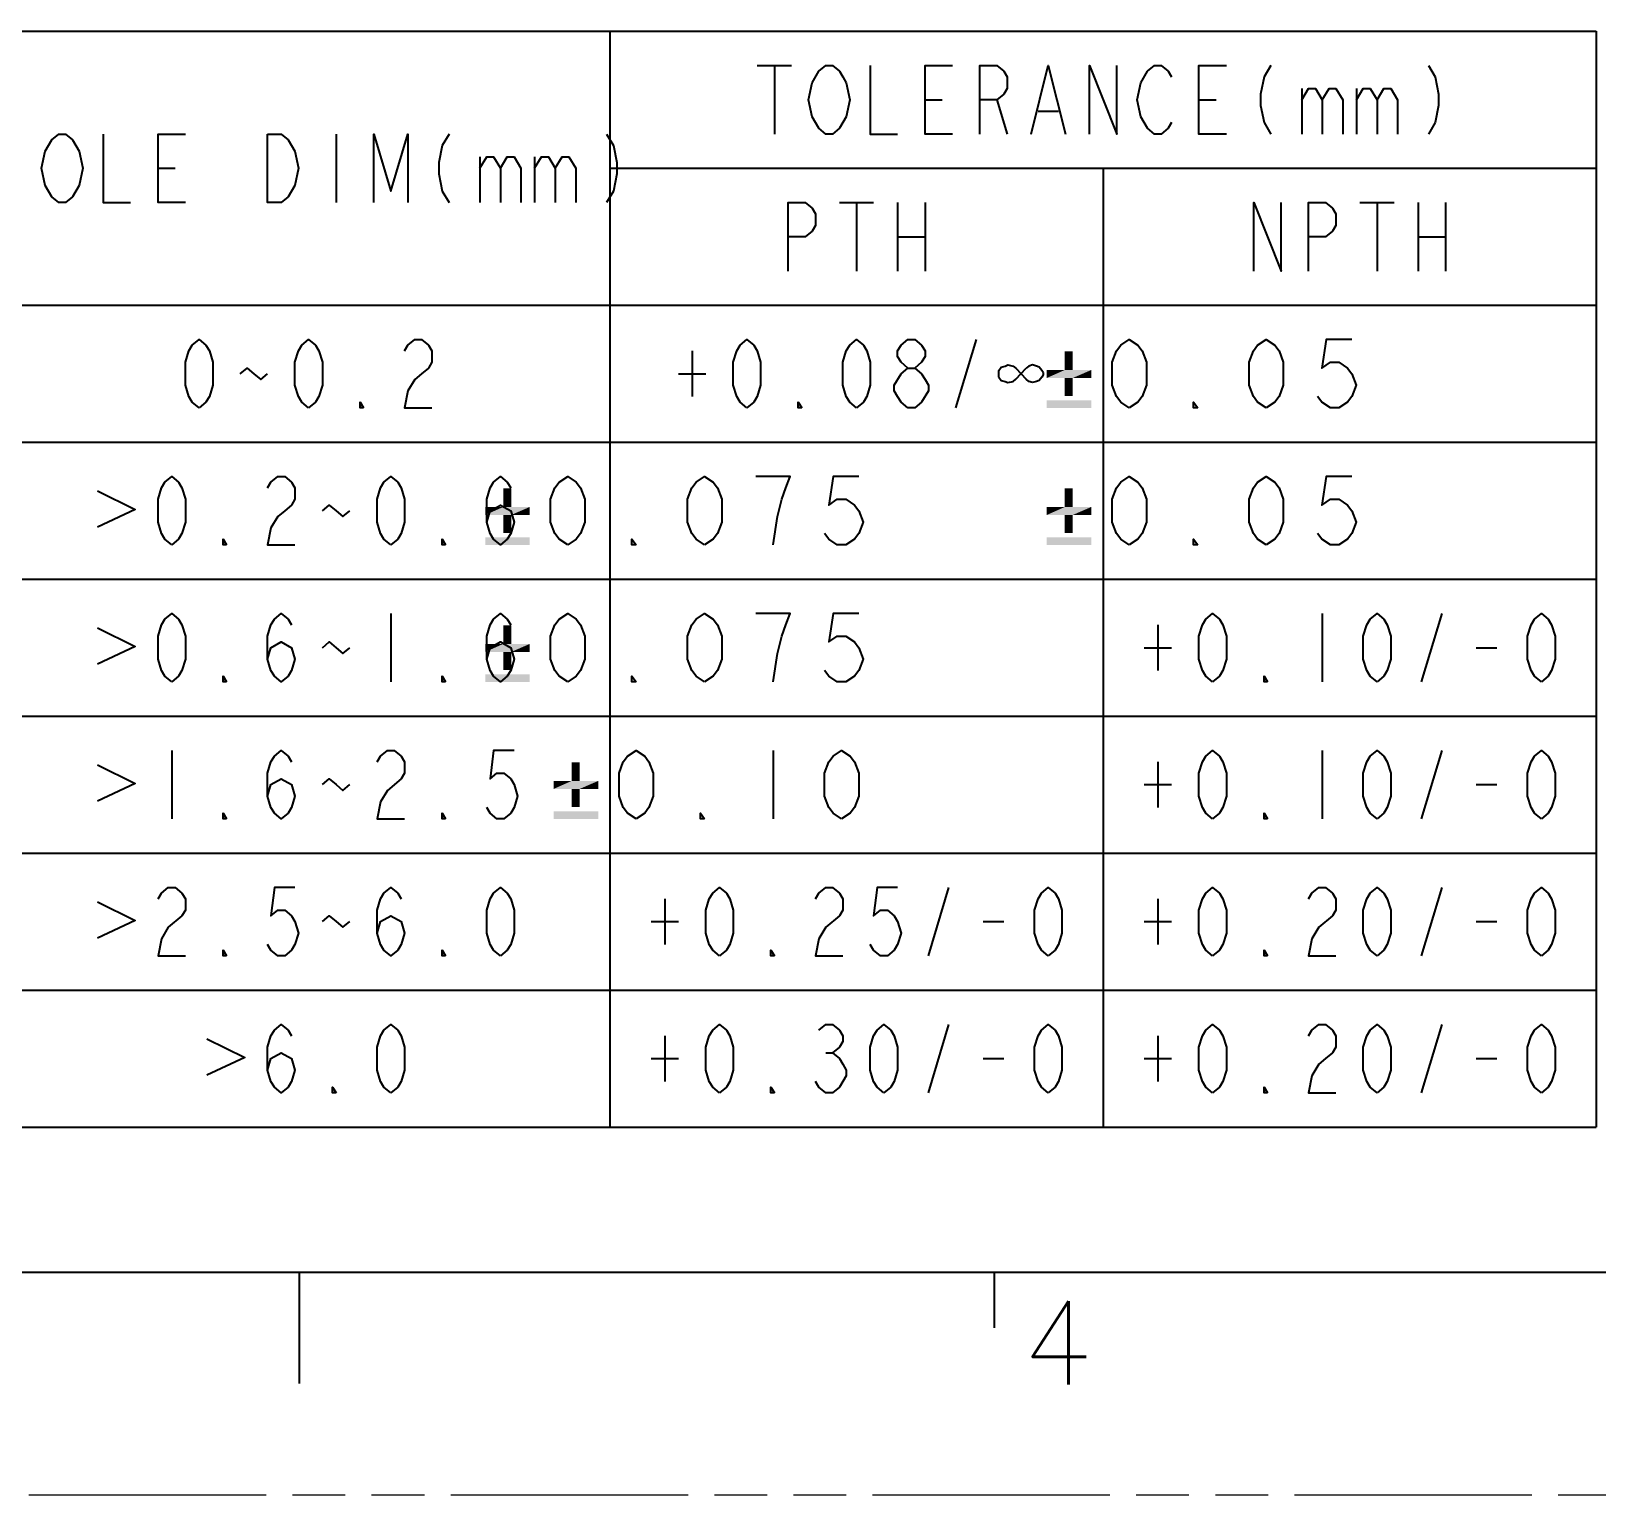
# Model space of a CAD drawing. Header units: millimetres. Extents: x 7 to 507, y -14 to 339.
# Drawn here: x 192.3 to 260.8, y -14.1 to 50 of the extents above; entities that cross this region are included whole.
import ezdxf

# ---------------------------------------------------------------- set-up
doc = ezdxf.new("R2010")
doc.units = ezdxf.units.MM
doc.header["$LTSCALE"] = 23.1
doc.linetypes.add('PHANTOM', pattern=[0.8, 0.45, -0.05, 0.1, -0.05, 0.1, -0.05])
doc.layers.get('0').update_dxf_attribs({"linetype": 'CONTINUOUS'})
doc.layers.add('0PAPERF', color=2, linetype='PHANTOM', lineweight=9, plot=False)
doc.styles.add('SIMPLEX', font='simplex.shx')

msp = doc.modelspace()

# ---------------------------------------------------------------- linework, layer by layer
at = {"color": 2}
for p, q in [((124.0115, 50.0081), (260.8115, 50.0081)), ((217.6115, 50.0081), (217.6115, 2.0081)), ((260.8115, 50.0081), (260.8115, 2.0081)), ((260.8115, 50.0081), (260.8119, 2.0101)), ((224.0615, 48.5081), (225.5615, 48.5081)), ((224.8115, 48.5081), (224.8115, 45.5081)), ((247.9115, 47.5081), (247.9115, 45.5081)), ((250.3115, 47.5081), (250.3115, 45.5081)), ((231.4115, 47.0081), (232.1615, 47.0081)), ((234.5615, 47.0081), (235.0115, 45.5081)), ((243.4115, 47.0081), (244.1615, 47.0081)), ((236.3615, 46.5081), (237.2615, 46.5081)), ((205.6115, 45.5081), (205.6115, 42.5081)), ((197.8115, 44.0081), (198.5615, 44.0081)), ((211.9115, 44.5081), (211.9115, 42.5081)), ((214.3115, 44.5081), (214.3115, 42.5081)), ((217.6115, 44.0081), (260.8115, 44.0081)), ((239.2115, 44.0081), (239.2115, 2.0081)), ((227.6615, 42.5081), (229.1615, 42.5081)), ((228.4115, 42.5081), (228.4115, 39.5081)), ((230.2115, 42.5081), (230.2115, 39.5081)), ((231.4115, 42.5081), (231.4115, 39.5081)), ((250.4615, 42.5081), (251.9615, 42.5081)), ((251.2115, 42.5081), (251.2115, 39.5081)), ((253.0115, 42.5081), (253.0115, 39.5081)), ((254.2115, 42.5081), (254.2115, 39.5081)), ((230.2115, 41.0081), (231.4115, 41.0081)), ((253.0115, 41.0081), (254.2115, 41.0081)), ((124.0115, 38.0081), (260.8115, 38.0081)), ((232.7615, 33.5081), (233.6615, 36.5081)), ((221.2115, 36.0081), (221.2115, 34.0081)), ((220.6115, 35.0081), (221.8115, 35.0081)), ((235.2686, 35.3468), (235.3829, 35.25)), ((235.3829, 35.25), (235.8401, 34.7661)), ((235.3829, 34.7661), (235.8401, 35.25)), ((236.4115, 35.2984), (236.2972, 35.3468)), ((236.5829, 35.0565), (236.5829, 34.9597)), ((235.9543, 34.6694), (235.8401, 34.7661)), ((236.1258, 34.621), (235.9543, 34.6694)), ((236.2972, 34.6694), (236.1258, 34.621)), ((236.4115, 34.7177), (236.2972, 34.6694)), ((236.5258, 34.8629), (236.4115, 34.7177)), ((236.5829, 34.9597), (236.5258, 34.8629)), ((124.0115, 32.0081), (260.8115, 32.0081)), ((124.0115, 26.0081), (260.8115, 26.0081)), ((208.0115, 24.5081), (208.0115, 21.5081)), ((241.6115, 24.0081), (241.6115, 22.0081)), ((248.8115, 24.5081), (248.8115, 21.5081)), ((253.1615, 21.5081), (254.0615, 24.5081)), ((241.0115, 23.0081), (242.2115, 23.0081)), ((255.5615, 23.0081), (256.4615, 23.0081)), ((124.0115, 20.0081), (260.8115, 20.0081)), ((198.4115, 18.5081), (198.4115, 15.5081)), ((224.7576, 18.5081), (224.7576, 15.5081)), ((241.6115, 18.0081), (241.6115, 16.0081)), ((248.8115, 18.5081), (248.8115, 15.5081)), ((253.1615, 15.5081), (254.0615, 18.5081)), ((241.0115, 17.0081), (242.2115, 17.0081)), ((255.5615, 17.0081), (256.4615, 17.0081)), ((124.0115, 14.0081), (260.8115, 14.0081)), ((231.5615, 9.5081), (232.4615, 12.5081)), ((253.1615, 9.5081), (254.0615, 12.5081)), ((220.0115, 12.0081), (220.0115, 10.0081)), ((241.6115, 12.0081), (241.6115, 10.0081)), ((219.4115, 11.0081), (220.6115, 11.0081)), ((233.9615, 11.0081), (234.8615, 11.0081)), ((241.0115, 11.0081), (242.2115, 11.0081)), ((255.5615, 11.0081), (256.4615, 11.0081)), ((124.0115, 8.0081), (260.8115, 8.0081)), ((231.5615, 3.5081), (232.4615, 6.5081)), ((253.1615, 3.5081), (254.0615, 6.5081)), ((220.0115, 6.0081), (220.0115, 4.0081)), ((241.6115, 6.0081), (241.6115, 4.0081)), ((219.4115, 5.0081), (220.6115, 5.0081)), ((227.0615, 5.2581), (227.3615, 5.2581)), ((233.9615, 5.0081), (234.8615, 5.0081)), ((241.0115, 5.0081), (242.2115, 5.0081)), ((255.5615, 5.0081), (256.4615, 5.0081)), ((124.0115, 2.0081), (260.8115, 2.0081)), ((122.4554, -4.3541), (266.0954, -4.3541))]:
    msp.add_line(p, q, dxfattribs=at)
at = {"color": 7}
msp.add_line((260.8099, 44.0098), (260.8099, 2.0098), dxfattribs=at)
for p, q in [((21.3585, -4.3541), (491.3508, -4.3541)), ((203.998, -4.3541), (203.998, -9.2245)), ((234.4379, -4.3541), (234.4379, -6.7893))]:
    msp.add_line(p, q)
at = {"color": 2}
for points in [[(226.4615, 47.7581), (226.7615, 48.2581), (227.0615, 48.5081), (227.3615, 48.5081), (227.6615, 48.2581), (227.8115, 48.0081), (227.9615, 47.7581), (228.1115, 47.0081), (227.9615, 46.2581)], [(229.0115, 48.5081), (229.0115, 45.5081), (230.2115, 45.5081)], [(232.6115, 45.5081), (231.4115, 45.5081), (231.4115, 48.5081), (232.6115, 48.5081)], [(233.8115, 45.5081), (233.8115, 48.5081), (234.5615, 48.5081), (234.8615, 48.2581), (235.0115, 48.0081), (235.0115, 47.5081), (234.8615, 47.2581), (234.5615, 47.0081), (233.8115, 47.0081)], [(236.0615, 45.5081), (236.8115, 48.5081), (237.5615, 45.5081)], [(238.6115, 45.5081), (238.6115, 48.5081), (239.8115, 45.5081), (239.8115, 48.5081)], [(242.2115, 46.0081), (242.0615, 45.7581), (241.7615, 45.5081), (241.4615, 45.5081), (241.1615, 45.7581), (241.0115, 46.0081), (240.8615, 46.2581), (240.7115, 47.0081), (240.8615, 47.7581), (241.1615, 48.2581)], [(241.1615, 48.2581), (241.4615, 48.5081), (241.7615, 48.5081), (242.0615, 48.2581), (242.2115, 48.0081)], [(244.6115, 45.5081), (243.4115, 45.5081), (243.4115, 48.5081), (244.6115, 48.5081)], [(246.5615, 48.5081), (246.2615, 48.0081), (246.1115, 47.2581), (246.1115, 46.7581), (246.2615, 46.0081), (246.5615, 45.5081)], [(253.4615, 48.5081), (253.7615, 48.0081), (253.9115, 47.2581), (253.9115, 46.7581), (253.7615, 46.0081), (253.4615, 45.5081)], [(227.9615, 46.2581), (227.6615, 45.7581), (227.3615, 45.5081), (227.0615, 45.5081), (226.7615, 45.7581), (226.6115, 46.0081), (226.4615, 46.2581), (226.3115, 47.0081), (226.4615, 47.7581)], [(247.9115, 47.0081), (248.2115, 47.5081), (248.5115, 47.5081), (248.8115, 47.0081), (248.8115, 45.5081)], [(248.8115, 47.0081), (249.1115, 47.5081), (249.4115, 47.5081), (249.7115, 47.0081), (249.7115, 45.5081)], [(250.3115, 47.0081), (250.6115, 47.5081), (250.9115, 47.5081), (251.2115, 47.0081), (251.2115, 45.5081)], [(251.2115, 47.0081), (251.5115, 47.5081), (251.8115, 47.5081), (252.1115, 47.0081), (252.1115, 45.5081)], [(194.2115, 43.0081), (194.0615, 42.7581), (193.7615, 42.5081), (193.4615, 42.5081), (193.1615, 42.7581), (193.0115, 43.0081), (192.8615, 43.2581), (192.7115, 44.0081), (192.8615, 44.7581), (193.0115, 45.0081), (193.1615, 45.2581), (193.4615, 45.5081), (193.7615, 45.5081), (194.0615, 45.2581), (194.2115, 45.0081), (194.3615, 44.7581), (194.5115, 44.0081), (194.3615, 43.2581), (194.2115, 43.0081)], [(195.4115, 45.5081), (195.4115, 42.5081), (196.6115, 42.5081)], [(199.0115, 42.5081), (197.8115, 42.5081), (197.8115, 45.5081), (199.0115, 45.5081)], [(202.6115, 45.5081), (203.2115, 45.5081), (203.5115, 45.2581), (203.6615, 45.0081), (203.8115, 44.7581), (203.9615, 44.0081), (203.8115, 43.2581)], [(203.8115, 43.2581), (203.5115, 42.7581), (203.2115, 42.5081), (202.6115, 42.5081), (202.6115, 45.5081)], [(207.2615, 42.5081), (207.2615, 45.5081), (208.0115, 43.0081), (208.7615, 45.5081), (208.7615, 42.5081)], [(210.5615, 45.5081), (210.2615, 45.0081), (210.1115, 44.2581), (210.1115, 43.7581), (210.2615, 43.0081), (210.5615, 42.5081)], [(217.4615, 45.5081), (217.7615, 45.0081), (217.9115, 44.2581), (217.9115, 43.7581), (217.7615, 43.0081), (217.4615, 42.5081)], [(211.9115, 44.0081), (212.2115, 44.5081), (212.5115, 44.5081), (212.8115, 44.0081), (212.8115, 42.5081)], [(212.8115, 44.0081), (213.1115, 44.5081), (213.4115, 44.5081), (213.7115, 44.0081), (213.7115, 42.5081)], [(214.3115, 44.0081), (214.6115, 44.5081), (214.9115, 44.5081), (215.2115, 44.0081), (215.2115, 42.5081)], [(215.2115, 44.0081), (215.5115, 44.5081), (215.8115, 44.5081), (216.1115, 44.0081), (216.1115, 42.5081)], [(225.4115, 39.5081), (225.4115, 42.5081), (226.1615, 42.5081), (226.4615, 42.2581), (226.6115, 42.0081), (226.6115, 41.5081), (226.4615, 41.2581), (226.1615, 41.0081), (225.4115, 41.0081)], [(245.8115, 39.5081), (245.8115, 42.5081), (247.0115, 39.5081), (247.0115, 42.5081)], [(248.2115, 39.5081), (248.2115, 42.5081), (248.9615, 42.5081), (249.2615, 42.2581), (249.4115, 42.0081), (249.4115, 41.5081), (249.2615, 41.2581), (248.9615, 41.0081), (248.2115, 41.0081)], [(199.6115, 33.5081), (199.3115, 33.7581), (199.1615, 34.0081), (199.0115, 34.5081), (199.0115, 35.5081), (199.1615, 36.0081), (199.3115, 36.2581), (199.6115, 36.5081), (199.9115, 36.2581), (200.0615, 36.0081), (200.2115, 35.5081), (200.2115, 34.5081), (200.0615, 34.0081), (199.9115, 33.7581), (199.6115, 33.5081)], [(204.4115, 33.5081), (204.1115, 33.7581), (203.9615, 34.0081), (203.8115, 34.5081), (203.8115, 35.5081), (203.9615, 36.0081), (204.1115, 36.2581), (204.4115, 36.5081), (204.7115, 36.2581), (204.8615, 36.0081), (205.0115, 35.5081), (205.0115, 34.5081), (204.8615, 34.0081), (204.7115, 33.7581), (204.4115, 33.5081)], [(208.6115, 36.0081), (208.7615, 36.2581), (209.0615, 36.5081), (209.3615, 36.5081), (209.6615, 36.2581), (209.8115, 36.0081), (209.8115, 35.5081), (209.6615, 35.2581), (209.3615, 35.0081), (209.0615, 34.7581), (208.7615, 34.2581), (208.6115, 33.5081), (209.8115, 33.5081)], [(223.6115, 33.5081), (223.3115, 33.7581), (223.1615, 34.0081), (223.0115, 34.5081), (223.0115, 35.5081), (223.1615, 36.0081), (223.3115, 36.2581), (223.6115, 36.5081), (223.9115, 36.2581), (224.0615, 36.0081), (224.2115, 35.5081), (224.2115, 34.5081), (224.0615, 34.0081), (223.9115, 33.7581), (223.6115, 33.5081)], [(228.4115, 33.5081), (228.1115, 33.7581), (227.9615, 34.0081), (227.8115, 34.5081), (227.8115, 35.5081), (227.9615, 36.0081), (228.1115, 36.2581), (228.4115, 36.5081), (228.7115, 36.2581), (228.8615, 36.0081), (229.0115, 35.5081), (229.0115, 34.5081), (228.8615, 34.0081), (228.7115, 33.7581), (228.4115, 33.5081)], [(230.6615, 35.2581), (230.3615, 35.5081), (230.2115, 35.7581), (230.2115, 36.0081), (230.3615, 36.2581), (230.6615, 36.5081), (230.9615, 36.5081), (231.2615, 36.2581), (231.4115, 36.0081), (231.4115, 35.7581), (231.2615, 35.5081), (230.9615, 35.2581)], [(240.3576, 33.5081), (239.9826, 33.7581), (239.7951, 34.0081), (239.6076, 34.5081), (239.6076, 35.5081), (239.7951, 36.0081), (239.9826, 36.2581), (240.3576, 36.5081), (240.7326, 36.2581), (240.9201, 36.0081), (241.1076, 35.5081), (241.1076, 34.5081), (240.9201, 34.0081), (240.7326, 33.7581), (240.3576, 33.5081)], [(246.3576, 33.5081), (245.9826, 33.7581), (245.7951, 34.0081), (245.6076, 34.5081), (245.6076, 35.5081), (245.7951, 36.0081), (245.9826, 36.2581), (246.3576, 36.5081), (246.7326, 36.2581), (246.9201, 36.0081), (247.1076, 35.5081), (247.1076, 34.5081), (246.9201, 34.0081), (246.7326, 33.7581), (246.3576, 33.5081)], [(250.1076, 36.5081), (248.9826, 36.5081), (248.7951, 35.2581), (249.1701, 35.5081), (249.5451, 35.5081), (249.9201, 35.2581), (250.1076, 35.0081), (250.2951, 34.5081), (250.1076, 34.0081), (249.9201, 33.7581), (249.5451, 33.5081), (249.1701, 33.5081), (248.7951, 33.7581), (248.6076, 34.0081)], [(201.4115, 35.0081), (201.7115, 35.2581), (202.0115, 35.0081), (202.3115, 34.7581), (202.6115, 35.0081)], [(230.6615, 33.5081), (230.3615, 33.7581), (230.2115, 34.0081), (230.0615, 34.2581), (230.0615, 34.5081), (230.3615, 35.0081)], [(230.3615, 35.0081), (230.6615, 35.2581), (230.9615, 35.2581), (231.2615, 35.0081), (231.4115, 34.7581), (231.5615, 34.5081), (231.5615, 34.2581), (231.2615, 33.7581)], [(234.64, 34.8629), (234.64, 35.1532), (234.7543, 35.2984), (234.9258, 35.3468)], [(234.9258, 35.3468), (235.04, 35.3952), (235.2686, 35.3468)], [(236.2972, 35.3468), (236.1258, 35.3952), (235.9543, 35.3468), (235.8401, 35.25)], [(236.5829, 35.0565), (236.5258, 35.1532), (236.4115, 35.2984)], [(234.64, 34.8629), (234.7543, 34.7177), (234.9258, 34.6694), (235.04, 34.621), (235.2686, 34.6694), (235.3829, 34.7661)], [(206.8115, 33.5081), (206.6615, 33.5081), (206.6615, 33.7581), (206.8115, 33.5081)], [(226.0115, 33.5081), (225.8615, 33.5081), (225.8615, 33.7581), (226.0115, 33.5081)], [(231.2615, 33.7581), (230.9615, 33.5081), (230.6615, 33.5081)], [(243.3576, 33.5081), (243.1701, 33.5081), (243.1701, 33.7581), (243.3576, 33.5081)], [(198.4115, 27.5081), (198.1115, 27.7581), (197.9615, 28.0081), (197.8115, 28.5081), (197.8115, 29.5081), (197.9615, 30.0081), (198.1115, 30.2581), (198.4115, 30.5081), (198.7115, 30.2581), (198.8615, 30.0081), (199.0115, 29.5081), (199.0115, 28.5081), (198.8615, 28.0081), (198.7115, 27.7581), (198.4115, 27.5081)], [(202.6115, 30.0081), (202.7615, 30.2581), (203.0615, 30.5081), (203.3615, 30.5081), (203.6615, 30.2581), (203.8115, 30.0081), (203.8115, 29.5081), (203.6615, 29.2581), (203.3615, 29.0081), (203.0615, 28.7581), (202.7615, 28.2581), (202.6115, 27.5081), (203.8115, 27.5081)], [(208.0115, 27.5081), (207.7115, 27.7581), (207.5615, 28.0081), (207.4115, 28.5081), (207.4115, 29.5081), (207.5615, 30.0081), (207.7115, 30.2581), (208.0115, 30.5081), (208.3115, 30.2581), (208.4615, 30.0081), (208.6115, 29.5081), (208.6115, 28.5081), (208.4615, 28.0081), (208.3115, 27.7581), (208.0115, 27.5081)], [(212.2115, 28.5081), (212.3615, 29.0081), (212.8115, 29.2581), (213.2615, 29.0081), (213.4115, 28.5081), (213.2615, 28.0081), (213.1115, 27.7581), (212.8115, 27.5081), (212.5115, 27.7581), (212.3615, 28.0081), (212.2115, 28.5081), (212.2115, 29.5081), (212.3615, 30.0081), (212.5115, 30.2581), (212.8115, 30.5081), (213.1115, 30.2581), (213.2615, 30.0081)], [(215.7576, 27.5081), (215.3826, 27.7581), (215.1951, 28.0081), (215.0076, 28.5081), (215.0076, 29.5081), (215.1951, 30.0081), (215.3826, 30.2581), (215.7576, 30.5081), (216.1326, 30.2581), (216.3201, 30.0081), (216.5076, 29.5081), (216.5076, 28.5081), (216.3201, 28.0081), (216.1326, 27.7581), (215.7576, 27.5081)], [(221.7576, 27.5081), (221.3826, 27.7581), (221.1951, 28.0081), (221.0076, 28.5081), (221.0076, 29.5081), (221.1951, 30.0081), (221.3826, 30.2581), (221.7576, 30.5081), (222.1326, 30.2581), (222.3201, 30.0081), (222.5076, 29.5081), (222.5076, 28.5081), (222.3201, 28.0081), (222.1326, 27.7581), (221.7576, 27.5081)], [(224.7576, 27.5081), (224.9451, 28.7581), (225.1326, 29.5081), (225.3201, 30.0081), (225.5076, 30.5081), (224.0076, 30.5081)], [(228.5076, 30.5081), (227.3826, 30.5081), (227.1951, 29.2581), (227.5701, 29.5081), (227.9451, 29.5081), (228.3201, 29.2581), (228.5076, 29.0081), (228.6951, 28.5081), (228.5076, 28.0081), (228.3201, 27.7581), (227.9451, 27.5081), (227.5701, 27.5081), (227.1951, 27.7581), (227.0076, 28.0081)], [(240.3576, 27.5081), (239.9826, 27.7581), (239.7951, 28.0081), (239.6076, 28.5081), (239.6076, 29.5081), (239.7951, 30.0081), (239.9826, 30.2581), (240.3576, 30.5081), (240.7326, 30.2581), (240.9201, 30.0081), (241.1076, 29.5081), (241.1076, 28.5081), (240.9201, 28.0081), (240.7326, 27.7581), (240.3576, 27.5081)], [(246.3576, 27.5081), (245.9826, 27.7581), (245.7951, 28.0081), (245.6076, 28.5081), (245.6076, 29.5081), (245.7951, 30.0081), (245.9826, 30.2581), (246.3576, 30.5081), (246.7326, 30.2581), (246.9201, 30.0081), (247.1076, 29.5081), (247.1076, 28.5081), (246.9201, 28.0081), (246.7326, 27.7581), (246.3576, 27.5081)], [(250.1076, 30.5081), (248.9826, 30.5081), (248.7951, 29.2581), (249.1701, 29.5081), (249.5451, 29.5081), (249.9201, 29.2581), (250.1076, 29.0081), (250.2951, 28.5081), (250.1076, 28.0081), (249.9201, 27.7581), (249.5451, 27.5081), (249.1701, 27.5081), (248.7951, 27.7581), (248.6076, 28.0081)], [(195.1543, 29.879), (196.8115, 29.0565), (195.1543, 28.2823)], [(205.0115, 29.0081), (205.3115, 29.2581), (205.6115, 29.0081), (205.9115, 28.7581), (206.2115, 29.0081)], [(200.8115, 27.5081), (200.6615, 27.5081), (200.6615, 27.7581), (200.8115, 27.5081)], [(210.4115, 27.5081), (210.2615, 27.5081), (210.2615, 27.7581), (210.4115, 27.5081)], [(218.7576, 27.5081), (218.5701, 27.5081), (218.5701, 27.7581), (218.7576, 27.5081)], [(243.3576, 27.5081), (243.1701, 27.5081), (243.1701, 27.7581), (243.3576, 27.5081)], [(198.4115, 21.5081), (198.1115, 21.7581), (197.9615, 22.0081), (197.8115, 22.5081), (197.8115, 23.5081), (197.9615, 24.0081), (198.1115, 24.2581), (198.4115, 24.5081), (198.7115, 24.2581), (198.8615, 24.0081), (199.0115, 23.5081), (199.0115, 22.5081), (198.8615, 22.0081), (198.7115, 21.7581), (198.4115, 21.5081)], [(202.6115, 22.5081), (202.7615, 23.0081), (203.2115, 23.2581), (203.6615, 23.0081), (203.8115, 22.5081), (203.6615, 22.0081), (203.5115, 21.7581), (203.2115, 21.5081), (202.9115, 21.7581), (202.7615, 22.0081), (202.6115, 22.5081), (202.6115, 23.5081), (202.7615, 24.0081), (202.9115, 24.2581), (203.2115, 24.5081), (203.5115, 24.2581), (203.6615, 24.0081)], [(212.2115, 22.5081), (212.3615, 23.0081), (212.8115, 23.2581), (213.2615, 23.0081), (213.4115, 22.5081), (213.2615, 22.0081), (213.1115, 21.7581), (212.8115, 21.5081), (212.5115, 21.7581), (212.3615, 22.0081), (212.2115, 22.5081), (212.2115, 23.5081), (212.3615, 24.0081), (212.5115, 24.2581), (212.8115, 24.5081), (213.1115, 24.2581), (213.2615, 24.0081)], [(215.7576, 21.5081), (215.3826, 21.7581), (215.1951, 22.0081), (215.0076, 22.5081), (215.0076, 23.5081), (215.1951, 24.0081), (215.3826, 24.2581), (215.7576, 24.5081), (216.1326, 24.2581), (216.3201, 24.0081), (216.5076, 23.5081), (216.5076, 22.5081), (216.3201, 22.0081), (216.1326, 21.7581), (215.7576, 21.5081)], [(221.7576, 21.5081), (221.3826, 21.7581), (221.1951, 22.0081), (221.0076, 22.5081), (221.0076, 23.5081), (221.1951, 24.0081), (221.3826, 24.2581), (221.7576, 24.5081), (222.1326, 24.2581), (222.3201, 24.0081), (222.5076, 23.5081), (222.5076, 22.5081), (222.3201, 22.0081), (222.1326, 21.7581), (221.7576, 21.5081)], [(224.7576, 21.5081), (224.9451, 22.7581), (225.1326, 23.5081), (225.3201, 24.0081), (225.5076, 24.5081), (224.0076, 24.5081)], [(228.5076, 24.5081), (227.3826, 24.5081), (227.1951, 23.2581), (227.5701, 23.5081), (227.9451, 23.5081), (228.3201, 23.2581), (228.5076, 23.0081), (228.6951, 22.5081), (228.5076, 22.0081), (228.3201, 21.7581), (227.9451, 21.5081), (227.5701, 21.5081), (227.1951, 21.7581), (227.0076, 22.0081)], [(244.0115, 21.5081), (243.7115, 21.7581), (243.5615, 22.0081), (243.4115, 22.5081), (243.4115, 23.5081), (243.5615, 24.0081), (243.7115, 24.2581), (244.0115, 24.5081), (244.3115, 24.2581), (244.4615, 24.0081), (244.6115, 23.5081), (244.6115, 22.5081), (244.4615, 22.0081), (244.3115, 21.7581), (244.0115, 21.5081)], [(251.2115, 21.5081), (250.9115, 21.7581), (250.7615, 22.0081), (250.6115, 22.5081), (250.6115, 23.5081), (250.7615, 24.0081), (250.9115, 24.2581), (251.2115, 24.5081), (251.5115, 24.2581), (251.6615, 24.0081), (251.8115, 23.5081), (251.8115, 22.5081), (251.6615, 22.0081), (251.5115, 21.7581), (251.2115, 21.5081)], [(258.4115, 21.5081), (258.1115, 21.7581), (257.9615, 22.0081), (257.8115, 22.5081), (257.8115, 23.5081), (257.9615, 24.0081), (258.1115, 24.2581), (258.4115, 24.5081), (258.7115, 24.2581), (258.8615, 24.0081), (259.0115, 23.5081), (259.0115, 22.5081), (258.8615, 22.0081), (258.7115, 21.7581), (258.4115, 21.5081)], [(195.1543, 23.879), (196.8115, 23.0565), (195.1543, 22.2823)], [(205.0115, 23.0081), (205.3115, 23.2581), (205.6115, 23.0081), (205.9115, 22.7581), (206.2115, 23.0081)], [(200.8115, 21.5081), (200.6615, 21.5081), (200.6615, 21.7581), (200.8115, 21.5081)], [(210.4115, 21.5081), (210.2615, 21.5081), (210.2615, 21.7581), (210.4115, 21.5081)], [(218.7576, 21.5081), (218.5701, 21.5081), (218.5701, 21.7581), (218.7576, 21.5081)], [(246.4115, 21.5081), (246.2615, 21.5081), (246.2615, 21.7581), (246.4115, 21.5081)], [(195.1543, 17.879), (196.8115, 17.0565), (195.1543, 16.2823)], [(202.6115, 16.5081), (202.7615, 17.0081), (203.2115, 17.2581), (203.6615, 17.0081), (203.8115, 16.5081), (203.6615, 16.0081), (203.5115, 15.7581), (203.2115, 15.5081), (202.9115, 15.7581), (202.7615, 16.0081), (202.6115, 16.5081), (202.6115, 17.5081), (202.7615, 18.0081), (202.9115, 18.2581), (203.2115, 18.5081), (203.5115, 18.2581), (203.6615, 18.0081)], [(207.4115, 18.0081), (207.5615, 18.2581), (207.8615, 18.5081), (208.1615, 18.5081), (208.4615, 18.2581), (208.6115, 18.0081), (208.6115, 17.5081), (208.4615, 17.2581)], [(213.4115, 18.5081), (212.5115, 18.5081), (212.3615, 17.2581), (212.6615, 17.5081), (212.9615, 17.5081), (213.2615, 17.2581), (213.4115, 17.0081), (213.5615, 16.5081), (213.4115, 16.0081), (213.2615, 15.7581), (212.9615, 15.5081), (212.6615, 15.5081), (212.3615, 15.7581), (212.2115, 16.0081)], [(218.7576, 15.5081), (218.3826, 15.7581), (218.1951, 16.0081), (218.0076, 16.5081), (218.0076, 17.5081), (218.1951, 18.0081), (218.3826, 18.2581), (218.7576, 18.5081), (219.1326, 18.2581), (219.3201, 18.0081), (219.5076, 17.5081), (219.5076, 16.5081), (219.3201, 16.0081), (219.1326, 15.7581), (218.7576, 15.5081)], [(227.7576, 15.5081), (227.3826, 15.7581), (227.1951, 16.0081), (227.0076, 16.5081), (227.0076, 17.5081), (227.1951, 18.0081), (227.3826, 18.2581), (227.7576, 18.5081), (228.1326, 18.2581), (228.3201, 18.0081), (228.5076, 17.5081), (228.5076, 16.5081), (228.3201, 16.0081), (228.1326, 15.7581), (227.7576, 15.5081)], [(244.0115, 15.5081), (243.7115, 15.7581), (243.5615, 16.0081), (243.4115, 16.5081), (243.4115, 17.5081), (243.5615, 18.0081), (243.7115, 18.2581), (244.0115, 18.5081), (244.3115, 18.2581), (244.4615, 18.0081), (244.6115, 17.5081), (244.6115, 16.5081), (244.4615, 16.0081), (244.3115, 15.7581), (244.0115, 15.5081)], [(251.2115, 15.5081), (250.9115, 15.7581), (250.7615, 16.0081), (250.6115, 16.5081), (250.6115, 17.5081), (250.7615, 18.0081), (250.9115, 18.2581), (251.2115, 18.5081), (251.5115, 18.2581), (251.6615, 18.0081), (251.8115, 17.5081), (251.8115, 16.5081), (251.6615, 16.0081), (251.5115, 15.7581), (251.2115, 15.5081)], [(258.4115, 15.5081), (258.1115, 15.7581), (257.9615, 16.0081), (257.8115, 16.5081), (257.8115, 17.5081), (257.9615, 18.0081), (258.1115, 18.2581), (258.4115, 18.5081), (258.7115, 18.2581), (258.8615, 18.0081), (259.0115, 17.5081), (259.0115, 16.5081), (258.8615, 16.0081), (258.7115, 15.7581), (258.4115, 15.5081)], [(205.0115, 17.0081), (205.3115, 17.2581), (205.6115, 17.0081), (205.9115, 16.7581), (206.2115, 17.0081)], [(208.4615, 17.2581), (207.8615, 16.7581), (207.5615, 16.2581), (207.4115, 15.5081), (208.6115, 15.5081)], [(200.8115, 15.5081), (200.6615, 15.5081), (200.6615, 15.7581), (200.8115, 15.5081)], [(210.4115, 15.5081), (210.2615, 15.5081), (210.2615, 15.7581), (210.4115, 15.5081)], [(221.7576, 15.5081), (221.5701, 15.5081), (221.5701, 15.7581), (221.7576, 15.5081)], [(246.4115, 15.5081), (246.2615, 15.5081), (246.2615, 15.7581), (246.4115, 15.5081)], [(197.8115, 12.0081), (197.9615, 12.2581), (198.2615, 12.5081), (198.5615, 12.5081), (198.8615, 12.2581), (199.0115, 12.0081), (199.0115, 11.5081), (198.8615, 11.2581)], [(203.8115, 12.5081), (202.9115, 12.5081), (202.7615, 11.2581), (203.0615, 11.5081), (203.3615, 11.5081), (203.6615, 11.2581), (203.8115, 11.0081), (203.9615, 10.5081), (203.8115, 10.0081), (203.6615, 9.7581), (203.3615, 9.5081), (203.0615, 9.5081), (202.7615, 9.7581), (202.6115, 10.0081)], [(207.4115, 10.5081), (207.5615, 11.0081), (208.0115, 11.2581), (208.4615, 11.0081), (208.6115, 10.5081), (208.4615, 10.0081), (208.3115, 9.7581), (208.0115, 9.5081), (207.7115, 9.7581), (207.5615, 10.0081), (207.4115, 10.5081), (207.4115, 11.5081), (207.5615, 12.0081), (207.7115, 12.2581), (208.0115, 12.5081), (208.3115, 12.2581), (208.4615, 12.0081)], [(212.8115, 9.5081), (212.5115, 9.7581), (212.3615, 10.0081), (212.2115, 10.5081), (212.2115, 11.5081), (212.3615, 12.0081), (212.5115, 12.2581), (212.8115, 12.5081), (213.1115, 12.2581), (213.2615, 12.0081), (213.4115, 11.5081), (213.4115, 10.5081), (213.2615, 10.0081), (213.1115, 9.7581), (212.8115, 9.5081)], [(222.4115, 9.5081), (222.1115, 9.7581), (221.9615, 10.0081), (221.8115, 10.5081), (221.8115, 11.5081), (221.9615, 12.0081), (222.1115, 12.2581), (222.4115, 12.5081), (222.7115, 12.2581), (222.8615, 12.0081), (223.0115, 11.5081), (223.0115, 10.5081), (222.8615, 10.0081), (222.7115, 9.7581), (222.4115, 9.5081)], [(226.6115, 12.0081), (226.7615, 12.2581), (227.0615, 12.5081), (227.3615, 12.5081), (227.6615, 12.2581), (227.8115, 12.0081), (227.8115, 11.5081), (227.6615, 11.2581)], [(230.2115, 12.5081), (229.3115, 12.5081), (229.1615, 11.2581), (229.4615, 11.5081), (229.7615, 11.5081), (230.0615, 11.2581), (230.2115, 11.0081), (230.3615, 10.5081), (230.2115, 10.0081), (230.0615, 9.7581), (229.7615, 9.5081), (229.4615, 9.5081), (229.1615, 9.7581), (229.0115, 10.0081)], [(236.8115, 9.5081), (236.5115, 9.7581), (236.3615, 10.0081), (236.2115, 10.5081), (236.2115, 11.5081), (236.3615, 12.0081), (236.5115, 12.2581), (236.8115, 12.5081), (237.1115, 12.2581), (237.2615, 12.0081), (237.4115, 11.5081), (237.4115, 10.5081), (237.2615, 10.0081), (237.1115, 9.7581), (236.8115, 9.5081)], [(244.0115, 9.5081), (243.7115, 9.7581), (243.5615, 10.0081), (243.4115, 10.5081), (243.4115, 11.5081), (243.5615, 12.0081), (243.7115, 12.2581), (244.0115, 12.5081), (244.3115, 12.2581), (244.4615, 12.0081), (244.6115, 11.5081), (244.6115, 10.5081), (244.4615, 10.0081), (244.3115, 9.7581), (244.0115, 9.5081)], [(248.2115, 12.0081), (248.3615, 12.2581), (248.6615, 12.5081), (248.9615, 12.5081), (249.2615, 12.2581), (249.4115, 12.0081), (249.4115, 11.5081), (249.2615, 11.2581)], [(251.2115, 9.5081), (250.9115, 9.7581), (250.7615, 10.0081), (250.6115, 10.5081), (250.6115, 11.5081), (250.7615, 12.0081), (250.9115, 12.2581), (251.2115, 12.5081), (251.5115, 12.2581), (251.6615, 12.0081), (251.8115, 11.5081), (251.8115, 10.5081), (251.6615, 10.0081), (251.5115, 9.7581), (251.2115, 9.5081)], [(258.4115, 9.5081), (258.1115, 9.7581), (257.9615, 10.0081), (257.8115, 10.5081), (257.8115, 11.5081), (257.9615, 12.0081), (258.1115, 12.2581), (258.4115, 12.5081), (258.7115, 12.2581), (258.8615, 12.0081), (259.0115, 11.5081), (259.0115, 10.5081), (258.8615, 10.0081), (258.7115, 9.7581), (258.4115, 9.5081)], [(195.1543, 11.879), (196.8115, 11.0565), (195.1543, 10.2823)], [(198.8615, 11.2581), (198.2615, 10.7581), (197.9615, 10.2581), (197.8115, 9.5081), (199.0115, 9.5081)], [(205.0115, 11.0081), (205.3115, 11.2581), (205.6115, 11.0081), (205.9115, 10.7581), (206.2115, 11.0081)], [(227.6615, 11.2581), (227.0615, 10.7581), (226.7615, 10.2581), (226.6115, 9.5081), (227.8115, 9.5081)], [(249.2615, 11.2581), (248.6615, 10.7581), (248.3615, 10.2581), (248.2115, 9.5081), (249.4115, 9.5081)], [(200.8115, 9.5081), (200.6615, 9.5081), (200.6615, 9.7581), (200.8115, 9.5081)], [(210.4115, 9.5081), (210.2615, 9.5081), (210.2615, 9.7581), (210.4115, 9.5081)], [(224.8115, 9.5081), (224.6615, 9.5081), (224.6615, 9.7581), (224.8115, 9.5081)], [(246.4115, 9.5081), (246.2615, 9.5081), (246.2615, 9.7581), (246.4115, 9.5081)], [(202.6115, 4.5081), (202.7615, 5.0081), (203.2115, 5.2581), (203.6615, 5.0081), (203.8115, 4.5081), (203.6615, 4.0081), (203.5115, 3.7581), (203.2115, 3.5081), (202.9115, 3.7581), (202.7615, 4.0081), (202.6115, 4.5081), (202.6115, 5.5081), (202.7615, 6.0081), (202.9115, 6.2581), (203.2115, 6.5081), (203.5115, 6.2581), (203.6615, 6.0081)], [(208.0115, 3.5081), (207.7115, 3.7581), (207.5615, 4.0081), (207.4115, 4.5081), (207.4115, 5.5081), (207.5615, 6.0081), (207.7115, 6.2581), (208.0115, 6.5081), (208.3115, 6.2581), (208.4615, 6.0081), (208.6115, 5.5081), (208.6115, 4.5081), (208.4615, 4.0081), (208.3115, 3.7581), (208.0115, 3.5081)], [(222.4115, 3.5081), (222.1115, 3.7581), (221.9615, 4.0081), (221.8115, 4.5081), (221.8115, 5.5081), (221.9615, 6.0081), (222.1115, 6.2581), (222.4115, 6.5081), (222.7115, 6.2581), (222.8615, 6.0081), (223.0115, 5.5081), (223.0115, 4.5081), (222.8615, 4.0081), (222.7115, 3.7581), (222.4115, 3.5081)], [(226.7615, 6.2581), (227.0615, 6.5081), (227.3615, 6.5081), (227.6615, 6.2581), (227.8115, 6.0081), (227.8115, 5.7581), (227.6615, 5.5081), (227.3615, 5.2581), (227.6615, 5.0081), (227.8115, 4.7581), (227.9615, 4.5081), (227.9615, 4.2581)], [(229.6115, 3.5081), (229.3115, 3.7581), (229.1615, 4.0081), (229.0115, 4.5081), (229.0115, 5.5081), (229.1615, 6.0081), (229.3115, 6.2581), (229.6115, 6.5081), (229.9115, 6.2581), (230.0615, 6.0081), (230.2115, 5.5081), (230.2115, 4.5081), (230.0615, 4.0081), (229.9115, 3.7581), (229.6115, 3.5081)], [(236.8115, 3.5081), (236.5115, 3.7581), (236.3615, 4.0081), (236.2115, 4.5081), (236.2115, 5.5081), (236.3615, 6.0081), (236.5115, 6.2581), (236.8115, 6.5081), (237.1115, 6.2581), (237.2615, 6.0081), (237.4115, 5.5081), (237.4115, 4.5081), (237.2615, 4.0081), (237.1115, 3.7581), (236.8115, 3.5081)], [(244.0115, 3.5081), (243.7115, 3.7581), (243.5615, 4.0081), (243.4115, 4.5081), (243.4115, 5.5081), (243.5615, 6.0081), (243.7115, 6.2581), (244.0115, 6.5081), (244.3115, 6.2581), (244.4615, 6.0081), (244.6115, 5.5081), (244.6115, 4.5081), (244.4615, 4.0081), (244.3115, 3.7581), (244.0115, 3.5081)], [(248.2115, 6.0081), (248.3615, 6.2581), (248.6615, 6.5081), (248.9615, 6.5081), (249.2615, 6.2581), (249.4115, 6.0081), (249.4115, 5.5081), (249.2615, 5.2581), (248.9615, 5.0081), (248.6615, 4.7581), (248.3615, 4.2581), (248.2115, 3.5081), (249.4115, 3.5081)], [(251.2115, 3.5081), (250.9115, 3.7581), (250.7615, 4.0081), (250.6115, 4.5081), (250.6115, 5.5081), (250.7615, 6.0081), (250.9115, 6.2581), (251.2115, 6.5081), (251.5115, 6.2581), (251.6615, 6.0081), (251.8115, 5.5081), (251.8115, 4.5081), (251.6615, 4.0081), (251.5115, 3.7581), (251.2115, 3.5081)], [(258.4115, 3.5081), (258.1115, 3.7581), (257.9615, 4.0081), (257.8115, 4.5081), (257.8115, 5.5081), (257.9615, 6.0081), (258.1115, 6.2581), (258.4115, 6.5081), (258.7115, 6.2581), (258.8615, 6.0081), (259.0115, 5.5081), (259.0115, 4.5081), (258.8615, 4.0081), (258.7115, 3.7581), (258.4115, 3.5081)], [(199.9543, 5.879), (201.6115, 5.0565), (199.9543, 4.2823)], [(227.9615, 4.2581), (227.6615, 3.7581), (227.3615, 3.5081), (227.0615, 3.5081), (226.7615, 3.7581), (226.6115, 4.0081)], [(205.6115, 3.5081), (205.4615, 3.5081), (205.4615, 3.7581), (205.6115, 3.5081)], [(224.8115, 3.5081), (224.6615, 3.5081), (224.6615, 3.7581), (224.8115, 3.5081)], [(246.4115, 3.5081), (246.2615, 3.5081), (246.2615, 3.7581), (246.4115, 3.5081)]]:
    msp.add_lwpolyline(points, dxfattribs=at)
for points in [[(237.8859, 35.9825), (237.5355, 35.1723), (237.5355, 35.9825)], [(237.5355, 35.1723), (237.8859, 35.9825), (237.8859, 35.1723)], [(237.8859, 35.1723), (238.6961, 35.1723), (236.7472, 34.8219)], [(237.5355, 35.1723), (237.8859, 35.1723), (236.7472, 34.8219)], [(237.5355, 35.1723), (236.7472, 34.8219), (236.7472, 35.1723)], [(237.5355, 34.8219), (236.7472, 34.8219), (238.6961, 35.1723)], [(237.8859, 34.8219), (237.5355, 34.8219), (238.6961, 35.1723)], [(237.8859, 34.8219), (238.6961, 35.1723), (238.6961, 34.8219)], [(237.8859, 34.8219), (237.5355, 34.0336), (237.5355, 34.8219)], [(237.5355, 34.0336), (237.8859, 34.8219), (237.8859, 34.0336)], [(238.6961, 33.8365), (236.7472, 33.5081), (236.7472, 33.8365)], [(236.7472, 33.5081), (238.6961, 33.8365), (238.6961, 33.5081)], [(213.2859, 29.9825), (212.9355, 29.1723), (212.9355, 29.9825)], [(212.9355, 29.1723), (213.2859, 29.9825), (213.2859, 29.1723)], [(237.8859, 29.9825), (237.5355, 29.1723), (237.5355, 29.9825)], [(237.5355, 29.1723), (237.8859, 29.9825), (237.8859, 29.1723)], [(213.2859, 29.1723), (214.0961, 29.1723), (212.1472, 28.8219)], [(212.9355, 29.1723), (213.2859, 29.1723), (212.1472, 28.8219)], [(212.9355, 29.1723), (212.1472, 28.8219), (212.1472, 29.1723)], [(212.9355, 28.8219), (212.1472, 28.8219), (214.0961, 29.1723)], [(213.2859, 28.8219), (212.9355, 28.8219), (214.0961, 29.1723)], [(213.2859, 28.8219), (212.9355, 28.0336), (212.9355, 28.8219)], [(212.9355, 28.0336), (213.2859, 28.8219), (213.2859, 28.0336)], [(213.2859, 28.8219), (214.0961, 29.1723), (214.0961, 28.8219)], [(237.8859, 29.1723), (238.6961, 29.1723), (236.7472, 28.8219)], [(237.5355, 29.1723), (237.8859, 29.1723), (236.7472, 28.8219)], [(237.5355, 29.1723), (236.7472, 28.8219), (236.7472, 29.1723)], [(237.5355, 28.8219), (236.7472, 28.8219), (238.6961, 29.1723)], [(237.8859, 28.8219), (237.5355, 28.8219), (238.6961, 29.1723)], [(237.8859, 28.8219), (237.5355, 28.0336), (237.5355, 28.8219)], [(237.5355, 28.0336), (237.8859, 28.8219), (237.8859, 28.0336)], [(237.8859, 28.8219), (238.6961, 29.1723), (238.6961, 28.8219)], [(214.0961, 27.8365), (212.1472, 27.5081), (212.1472, 27.8365)], [(212.1472, 27.5081), (214.0961, 27.8365), (214.0961, 27.5081)], [(238.6961, 27.8365), (236.7472, 27.5081), (236.7472, 27.8365)], [(236.7472, 27.5081), (238.6961, 27.8365), (238.6961, 27.5081)], [(213.2859, 23.9825), (212.9355, 23.1723), (212.9355, 23.9825)], [(212.9355, 23.1723), (213.2859, 23.9825), (213.2859, 23.1723)], [(213.2859, 23.1723), (214.0961, 23.1723), (212.1472, 22.8219)], [(212.9355, 23.1723), (213.2859, 23.1723), (212.1472, 22.8219)], [(212.9355, 23.1723), (212.1472, 22.8219), (212.1472, 23.1723)], [(212.9355, 22.8219), (212.1472, 22.8219), (214.0961, 23.1723)], [(213.2859, 22.8219), (212.9355, 22.8219), (214.0961, 23.1723)], [(213.2859, 22.8219), (212.9355, 22.0336), (212.9355, 22.8219)], [(212.9355, 22.0336), (213.2859, 22.8219), (213.2859, 22.0336)], [(213.2859, 22.8219), (214.0961, 23.1723), (214.0961, 22.8219)], [(214.0961, 21.8365), (212.1472, 21.5081), (212.1472, 21.8365)], [(212.1472, 21.5081), (214.0961, 21.8365), (214.0961, 21.5081)], [(216.2859, 17.9825), (215.9355, 17.1723), (215.9355, 17.9825)], [(215.9355, 17.1723), (216.2859, 17.9825), (216.2859, 17.1723)], [(216.2859, 17.1723), (217.0961, 17.1723), (215.1472, 16.8219)], [(215.9355, 17.1723), (216.2859, 17.1723), (215.1472, 16.8219)], [(215.9355, 17.1723), (215.1472, 16.8219), (215.1472, 17.1723)], [(215.9355, 16.8219), (215.1472, 16.8219), (217.0961, 17.1723)], [(216.2859, 16.8219), (215.9355, 16.8219), (217.0961, 17.1723)], [(216.2859, 16.8219), (217.0961, 17.1723), (217.0961, 16.8219)], [(216.2859, 16.8219), (215.9355, 16.0336), (215.9355, 16.8219)], [(215.9355, 16.0336), (216.2859, 16.8219), (216.2859, 16.0336)], [(217.0961, 15.8365), (215.1472, 15.5081), (215.1472, 15.8365)], [(215.1472, 15.5081), (217.0961, 15.8365), (217.0961, 15.5081)]]:
    msp.add_solid(points, dxfattribs=at)
at = {"layer": '0PAPERF'}
msp.add_line((7.3544, -14.0949), (506.6961, -14.0949), dxfattribs=at)

# ---------------------------------------------------------------- texts
at = {"style": 'SIMPLEX'}
msp.add_text('4', height=3.6528, dxfattribs=at).set_placement((235.6555, -9.2732))

doc.saveas('drawing.dxf')
